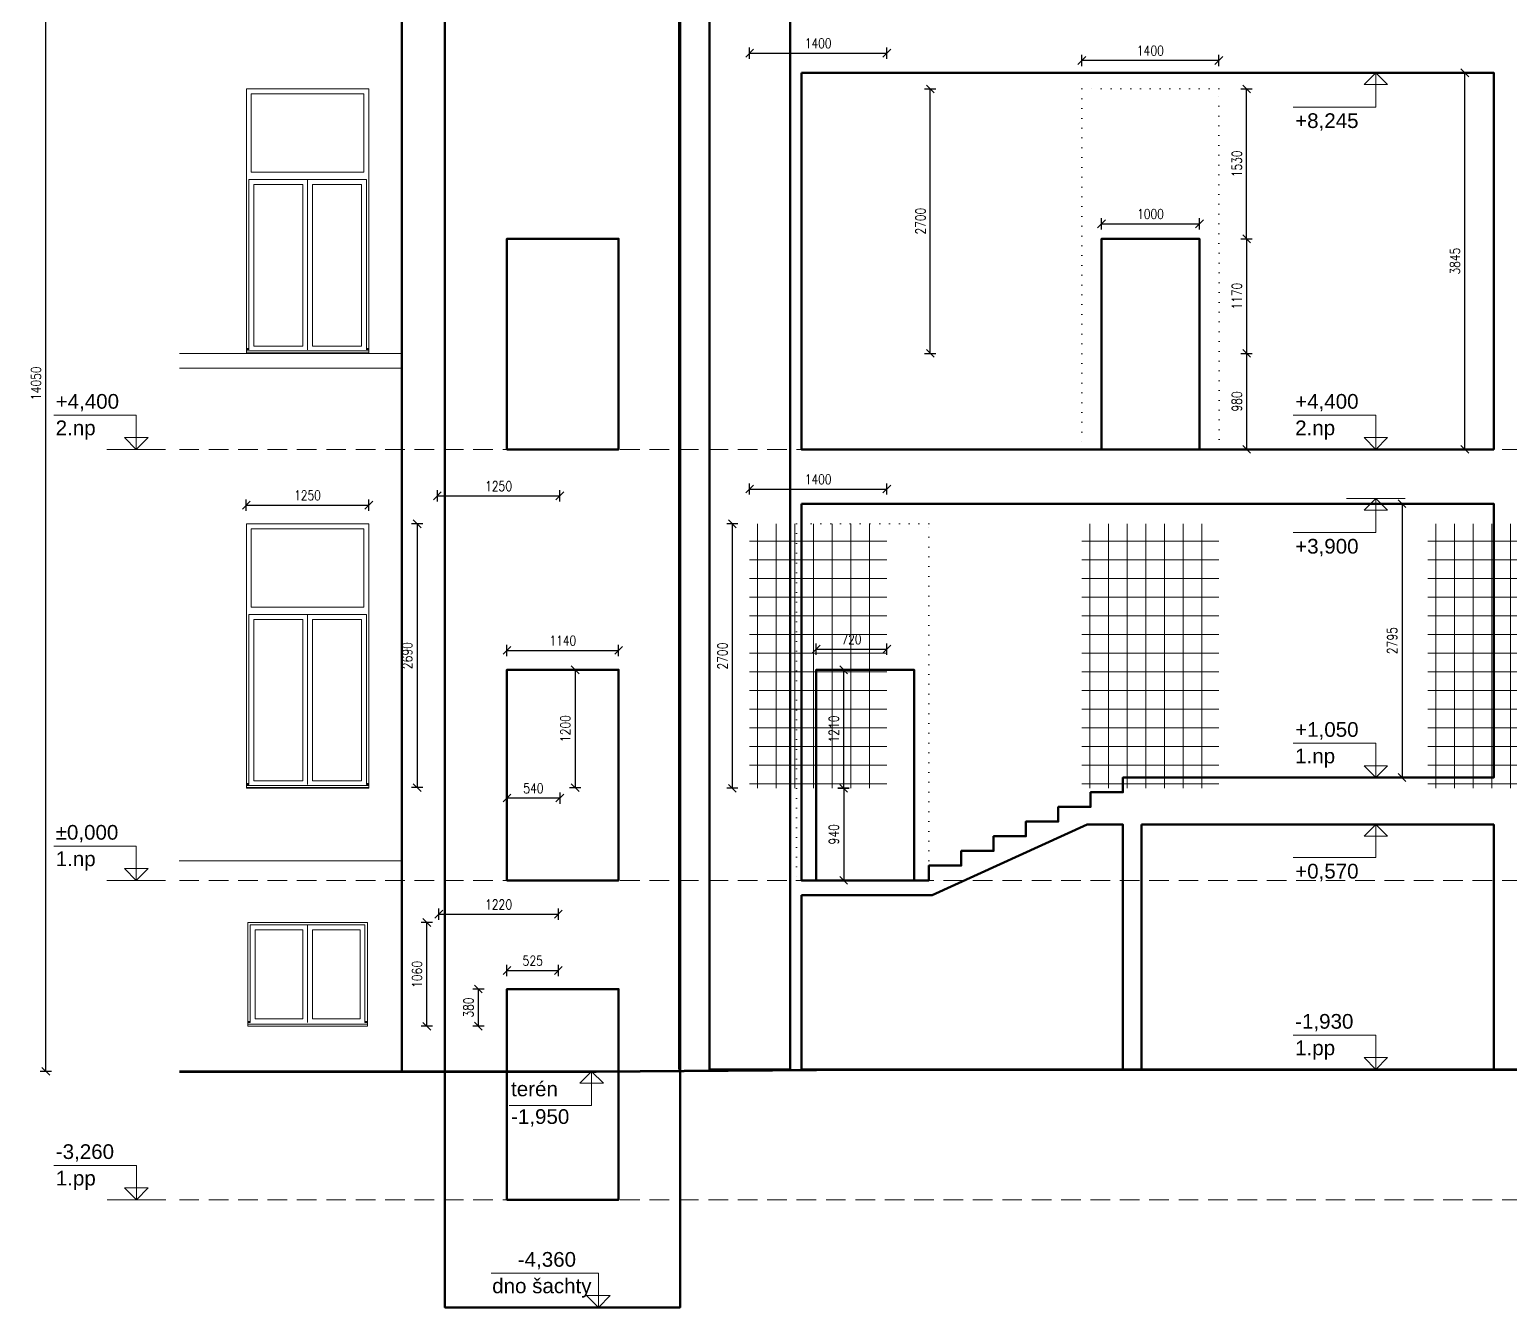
# Model space of a CAD drawing. Header units: millimetres. Extents: x 89194 to 559352, y -753138 to -204019.
# Drawn here: x 530076 to 545180, y -702803 to -689757 of the extents above; entities that cross this region are included whole.
import ezdxf

# ---------------------------------------------------------------- set-up
doc = ezdxf.new("R2010")
doc.units = ezdxf.units.MM
doc.header["$LTSCALE"] = 400
doc.header["$PDMODE"] = 3
doc.linetypes.add('DASHED', pattern=[0.75, 0.5, -0.25])
doc.linetypes.add('DOT', pattern=[0.25, 0, -0.25])
for name, color, linetype, lineweight in [('RG_koty', 7, 'Continuous', 9), ('RG_Koty_vyskove', 7, 'Continuous', 5), ('RG_pohled', 200, 'Continuous', 9), ('RG_tečkovaně', 210, 'DOT', 15), ('RG_velmi tlustá', 5, 'Continuous', 70), ('RG_zdivo nové', 1, 'Continuous', 50), ('RG_čárkovaně', 40, 'DASHED', 9), ('RG_šrafy', 253, 'Continuous', 9)]:
    doc.layers.add(name, color=color, linetype=linetype, lineweight=lineweight)
doc.styles.add('ARIAL', font='Arial.ttf')
doc.styles.add('Koty', font='romans.shx', dxfattribs={"width": 0.8})
doc.dimstyles.new('RG_50_vnitřní', dxfattribs={"dimscale": 50, "dimtxt": 2, "dimasz": 1.6, "dimexe": 1.15, "dimexo": 0, "dimgap": 1, "dimtad": 1, "dimdec": 0, "dimrnd": 5, "dimzin": 0, "dimdsep": 46, "dimtxsty": 'Koty', "dimblk1": 'OBLIQUE', "dimblk2": 'OBLIQUE', "dimsah": 1, "dimcen": 0.09, "dimclrd": 256, "dimclre": 256, "dimclrt": 2, "dimazin": 0, "dimtfac": 1, "dimtdec": 0, "dimtmove": 2, "dimatfit": 3, "dimfxl": 1.15, "dimfxlon": 1, "dimtolj": 1, "dimtzin": 0, "dimarcsym": 0})

# ---------------------------------------------------------------- blocks, each defined once
blk = doc.blocks.new('_Oblique')
at = {"color": 0, "linetype": 'ByBlock', "lineweight": -2}
blk.add_line((-0.5, -0.5), (0.5, 0.5), dxfattribs=at)
blk = doc.blocks.new('*D636')
at = {"layer": 'Defpoints', "color": 0, "transparency": 16777216}
for p in [(534131, -698873), (534253, -698873), (534253, -699933)]:
    blk.add_point(p, dxfattribs=at)
at = {"layer": 'RG_koty', "lineweight": -2, "transparency": 16777216}
for p, q in [((534189, -698873), (534074, -698873)), ((534131, -699933), (534131, -698873)), ((534189, -699933), (534074, -699933))]:
    blk.add_line(p, q, dxfattribs=at)
at = {"layer": 'RG_koty', "lineweight": -2, "transparency": 16777216, "xscale": 80, "yscale": 80, "zscale": 80}
for p, rotation in [((534131, -698873), 90), ((534131, -699933), 270)]:
    blk.add_blockref('_Oblique', p, dxfattribs=dict(at, rotation=rotation))
at = {"layer": 'RG_koty', "color": 2, "transparency": 16777216, "insert": (534031, -699403), "char_height": 100, "attachment_point": 5, "rotation": 90, "style": 'Koty'}
blk.add_mtext('\\A1;1060', dxfattribs=at)
blk = doc.blocks.new('*D637')
at = {"layer": 'Defpoints', "color": 0, "transparency": 16777216}
for p in [(535473, -698789), (534253, -698873), (535473, -698873)]:
    blk.add_point(p, dxfattribs=at)
at = {"layer": 'RG_koty', "lineweight": -2, "transparency": 16777216}
for p, q in [((534253, -698846), (534253, -698731)), ((534253, -698789), (535473, -698789)), ((535473, -698846), (535473, -698731))]:
    blk.add_line(p, q, dxfattribs=at)
at = {"layer": 'RG_koty', "lineweight": -2, "transparency": 16777216, "xscale": 80, "yscale": 80, "zscale": 80, "rotation": 180}
blk.add_blockref('_Oblique', (534253, -698789), dxfattribs=at)
at = {"layer": 'RG_koty', "lineweight": -2, "transparency": 16777216, "xscale": 80, "yscale": 80, "zscale": 80}
blk.add_blockref('_Oblique', (535473, -698789), dxfattribs=at)
at = {"layer": 'RG_koty', "color": 2, "transparency": 16777216, "insert": (534863, -698689), "char_height": 100, "attachment_point": 5, "style": 'Koty'}
blk.add_mtext('\\A1;1220', dxfattribs=at)
blk = doc.blocks.new('*D638')
at = {"layer": 'Defpoints', "color": 0, "transparency": 16777216}
for p in [(535473, -699363), (534948, -699553), (535473, -699553)]:
    blk.add_point(p, dxfattribs=at)
at = {"layer": 'RG_koty', "lineweight": -2, "transparency": 16777216}
for p, q in [((534948, -699421), (534948, -699306)), ((535473, -699421), (535473, -699306)), ((534948, -699363), (535473, -699363))]:
    blk.add_line(p, q, dxfattribs=at)
at = {"layer": 'RG_koty', "lineweight": -2, "transparency": 16777216, "xscale": 80, "yscale": 80, "zscale": 80, "rotation": 180}
blk.add_blockref('_Oblique', (534948, -699363), dxfattribs=at)
at = {"layer": 'RG_koty', "lineweight": -2, "transparency": 16777216, "xscale": 80, "yscale": 80, "zscale": 80}
blk.add_blockref('_Oblique', (535473, -699363), dxfattribs=at)
at = {"layer": 'RG_koty', "color": 2, "transparency": 16777216, "insert": (535211, -699263), "char_height": 100, "attachment_point": 5, "style": 'Koty'}
blk.add_mtext('\\A1;525', dxfattribs=at)
blk = doc.blocks.new('*D639')
at = {"layer": 'Defpoints', "color": 0, "transparency": 16777216}
for p in [(534948, -699553), (534656, -699932), (534948, -699932)]:
    blk.add_point(p, dxfattribs=at)
at = {"layer": 'RG_koty', "lineweight": -2, "transparency": 16777216}
for p, q in [((534714, -699553), (534599, -699553)), ((534656, -699553), (534656, -699932)), ((534714, -699932), (534599, -699932))]:
    blk.add_line(p, q, dxfattribs=at)
at = {"layer": 'RG_koty', "lineweight": -2, "transparency": 16777216, "xscale": 80, "yscale": 80, "zscale": 80}
for p, rotation in [((534656, -699553), 90), ((534656, -699932), 270)]:
    blk.add_blockref('_Oblique', p, dxfattribs=dict(at, rotation=rotation))
at = {"layer": 'RG_koty', "color": 2, "transparency": 16777216, "insert": (534556, -699742), "char_height": 100, "attachment_point": 5, "rotation": 90, "style": 'Koty'}
blk.add_mtext('\\A1;380', dxfattribs=at)
blk = doc.blocks.new('*D640')
at = {"layer": 'Defpoints', "color": 0, "transparency": 16777216}
for p in [(535488, -696293), (535488, -697496), (535645, -697496)]:
    blk.add_point(p, dxfattribs=at)
at = {"layer": 'RG_koty', "lineweight": -2, "transparency": 16777216}
for p, q in [((535588, -696293), (535703, -696293)), ((535645, -696293), (535645, -697496)), ((535588, -697496), (535703, -697496))]:
    blk.add_line(p, q, dxfattribs=at)
at = {"layer": 'RG_koty', "lineweight": -2, "transparency": 16777216, "xscale": 80, "yscale": 80, "zscale": 80}
for p, rotation in [((535645, -696293), 90), ((535645, -697496), 270)]:
    blk.add_blockref('_Oblique', p, dxfattribs=dict(at, rotation=rotation))
at = {"layer": 'RG_koty', "color": 2, "transparency": 16777216, "insert": (535545, -696894), "char_height": 100, "attachment_point": 5, "rotation": 90, "style": 'Koty'}
blk.add_mtext('\\A1;1200', dxfattribs=at)
blk = doc.blocks.new('*D641')
at = {"layer": 'Defpoints', "color": 0, "transparency": 16777216}
for p in [(534948, -697499), (535488, -697499), (534948, -697603)]:
    blk.add_point(p, dxfattribs=at)
at = {"layer": 'RG_koty', "lineweight": -2, "transparency": 16777216}
for p, q in [((534948, -697546), (534948, -697661)), ((535488, -697603), (534948, -697603)), ((535488, -697546), (535488, -697661))]:
    blk.add_line(p, q, dxfattribs=at)
at = {"layer": 'RG_koty', "lineweight": -2, "transparency": 16777216, "xscale": 80, "yscale": 80, "zscale": 80, "rotation": 180}
blk.add_blockref('_Oblique', (534948, -697603), dxfattribs=at)
at = {"layer": 'RG_koty', "lineweight": -2, "transparency": 16777216, "xscale": 80, "yscale": 80, "zscale": 80}
blk.add_blockref('_Oblique', (535488, -697603), dxfattribs=at)
at = {"layer": 'RG_koty', "color": 2, "transparency": 16777216, "insert": (535218, -697503), "char_height": 100, "attachment_point": 5, "style": 'Koty'}
blk.add_mtext('\\A1;540', dxfattribs=at)
blk = doc.blocks.new('*D642')
at = {"layer": 'Defpoints', "color": 0, "transparency": 16777216}
for p in [(535488, -694518), (534238, -694803), (535488, -694803)]:
    blk.add_point(p, dxfattribs=at)
at = {"layer": 'RG_koty', "lineweight": -2, "transparency": 16777216}
for p, q in [((534238, -694575), (534238, -694460)), ((535488, -694575), (535488, -694460)), ((534238, -694518), (535488, -694518))]:
    blk.add_line(p, q, dxfattribs=at)
at = {"layer": 'RG_koty', "lineweight": -2, "transparency": 16777216, "xscale": 80, "yscale": 80, "zscale": 80, "rotation": 180}
blk.add_blockref('_Oblique', (534238, -694518), dxfattribs=at)
at = {"layer": 'RG_koty', "lineweight": -2, "transparency": 16777216, "xscale": 80, "yscale": 80, "zscale": 80}
blk.add_blockref('_Oblique', (535488, -694518), dxfattribs=at)
at = {"layer": 'RG_koty', "color": 2, "transparency": 16777216, "insert": (534863, -694418), "char_height": 100, "attachment_point": 5, "style": 'Koty'}
blk.add_mtext('\\A1;1250', dxfattribs=at)
blk = doc.blocks.new('*D643')
at = {"layer": 'Defpoints', "color": 0, "transparency": 16777216}
for p in [(536088, -696095), (534948, -696293), (536088, -696293)]:
    blk.add_point(p, dxfattribs=at)
at = {"layer": 'RG_koty', "lineweight": -2, "transparency": 16777216}
for p, q in [((534948, -696153), (534948, -696038)), ((534948, -696095), (536088, -696095)), ((536088, -696153), (536088, -696038))]:
    blk.add_line(p, q, dxfattribs=at)
at = {"layer": 'RG_koty', "lineweight": -2, "transparency": 16777216, "xscale": 80, "yscale": 80, "zscale": 80, "rotation": 180}
blk.add_blockref('_Oblique', (534948, -696095), dxfattribs=at)
at = {"layer": 'RG_koty', "lineweight": -2, "transparency": 16777216, "xscale": 80, "yscale": 80, "zscale": 80}
blk.add_blockref('_Oblique', (536088, -696095), dxfattribs=at)
at = {"layer": 'RG_koty', "color": 2, "transparency": 16777216, "insert": (535518, -695995), "char_height": 100, "attachment_point": 5, "style": 'Koty'}
blk.add_mtext('\\A1;1140', dxfattribs=at)
blk = doc.blocks.new('*D644')
at = {"layer": 'Defpoints', "color": 0, "transparency": 16777216}
for p in [(534238, -694803), (534031, -697496), (534238, -697496)]:
    blk.add_point(p, dxfattribs=at)
at = {"layer": 'RG_koty', "lineweight": -2, "transparency": 16777216}
for p, q in [((534088, -694803), (533973, -694803)), ((534031, -694803), (534031, -697496)), ((534088, -697496), (533973, -697496))]:
    blk.add_line(p, q, dxfattribs=at)
at = {"layer": 'RG_koty', "lineweight": -2, "transparency": 16777216, "xscale": 80, "yscale": 80, "zscale": 80}
for p, rotation in [((534031, -694803), 90), ((534031, -697496), 270)]:
    blk.add_blockref('_Oblique', p, dxfattribs=dict(at, rotation=rotation))
at = {"layer": 'RG_koty', "color": 2, "transparency": 16777216, "insert": (533931, -696149), "char_height": 100, "attachment_point": 5, "rotation": 90, "style": 'Koty'}
blk.add_mtext('\\A1;2690', dxfattribs=at)
blk = doc.blocks.new('*D645')
at = {"layer": 'Defpoints', "color": 0, "transparency": 16777216}
for p in [(537425, -694803), (537248, -697503), (537425, -697503)]:
    blk.add_point(p, dxfattribs=at)
at = {"layer": 'RG_koty', "lineweight": -2, "transparency": 16777216}
for p, q in [((537306, -694803), (537191, -694803)), ((537248, -694803), (537248, -697503)), ((537306, -697503), (537191, -697503))]:
    blk.add_line(p, q, dxfattribs=at)
at = {"layer": 'RG_koty', "lineweight": -2, "transparency": 16777216, "xscale": 80, "yscale": 80, "zscale": 80}
for p, rotation in [((537248, -694803), 90), ((537248, -697503), 270)]:
    blk.add_blockref('_Oblique', p, dxfattribs=dict(at, rotation=rotation))
at = {"layer": 'RG_koty', "color": 2, "transparency": 16777216, "insert": (537148, -696153), "char_height": 100, "attachment_point": 5, "rotation": 90, "style": 'Koty'}
blk.add_mtext('\\A1;2700', dxfattribs=at)
blk = doc.blocks.new('*D646')
at = {"layer": 'Defpoints', "color": 0, "transparency": 16777216}
for p in [(538825, -694448), (537425, -694803), (538825, -694803)]:
    blk.add_point(p, dxfattribs=at)
at = {"layer": 'RG_koty', "lineweight": -2, "transparency": 16777216}
for p, q in [((537425, -694505), (537425, -694390)), ((537425, -694448), (538825, -694448)), ((538825, -694505), (538825, -694390))]:
    blk.add_line(p, q, dxfattribs=at)
at = {"layer": 'RG_koty', "lineweight": -2, "transparency": 16777216, "xscale": 80, "yscale": 80, "zscale": 80, "rotation": 180}
blk.add_blockref('_Oblique', (537425, -694448), dxfattribs=at)
at = {"layer": 'RG_koty', "lineweight": -2, "transparency": 16777216, "xscale": 80, "yscale": 80, "zscale": 80}
blk.add_blockref('_Oblique', (538825, -694448), dxfattribs=at)
at = {"layer": 'RG_koty', "color": 2, "transparency": 16777216, "insert": (538125, -694348), "char_height": 100, "attachment_point": 5, "style": 'Koty'}
blk.add_mtext('\\A1;1400', dxfattribs=at)
blk = doc.blocks.new('*D647')
at = {"layer": 'Defpoints', "color": 0, "transparency": 16777216}
for p in [(533538, -694612), (532288, -694803), (533538, -694803)]:
    blk.add_point(p, dxfattribs=at)
at = {"layer": 'RG_koty', "lineweight": -2, "transparency": 16777216}
for p, q in [((532288, -694669), (532288, -694554)), ((532288, -694612), (533538, -694612)), ((533538, -694669), (533538, -694554))]:
    blk.add_line(p, q, dxfattribs=at)
at = {"layer": 'RG_koty', "lineweight": -2, "transparency": 16777216, "xscale": 80, "yscale": 80, "zscale": 80, "rotation": 180}
blk.add_blockref('_Oblique', (532288, -694612), dxfattribs=at)
at = {"layer": 'RG_koty', "lineweight": -2, "transparency": 16777216, "xscale": 80, "yscale": 80, "zscale": 80}
blk.add_blockref('_Oblique', (533538, -694612), dxfattribs=at)
at = {"layer": 'RG_koty', "color": 2, "transparency": 16777216, "insert": (532913, -694512), "char_height": 100, "attachment_point": 5, "style": 'Koty'}
blk.add_mtext('\\A1;1250', dxfattribs=at)
blk = doc.blocks.new('*D648')
at = {"layer": 'Defpoints', "color": 0, "transparency": 16777216}
for p in [(538825, -689997), (537425, -690363), (538825, -690363)]:
    blk.add_point(p, dxfattribs=at)
at = {"layer": 'RG_koty', "lineweight": -2, "transparency": 16777216}
for p, q in [((537425, -690054), (537425, -689939)), ((538825, -690054), (538825, -689939)), ((537425, -689997), (538825, -689997))]:
    blk.add_line(p, q, dxfattribs=at)
at = {"layer": 'RG_koty', "lineweight": -2, "transparency": 16777216, "xscale": 80, "yscale": 80, "zscale": 80, "rotation": 180}
blk.add_blockref('_Oblique', (537425, -689997), dxfattribs=at)
at = {"layer": 'RG_koty', "lineweight": -2, "transparency": 16777216, "xscale": 80, "yscale": 80, "zscale": 80}
blk.add_blockref('_Oblique', (538825, -689997), dxfattribs=at)
at = {"layer": 'RG_koty', "color": 2, "transparency": 16777216, "insert": (538125, -689897), "char_height": 100, "attachment_point": 5, "style": 'Koty'}
blk.add_mtext('\\A1;1400', dxfattribs=at)
blk = doc.blocks.new('*D649')
at = {"layer": 'Defpoints', "color": 0, "transparency": 16777216}
for p in [(538825, -690363), (539269, -690363), (538825, -693063)]:
    blk.add_point(p, dxfattribs=at)
at = {"layer": 'RG_koty', "lineweight": -2, "transparency": 16777216}
for p, q in [((539211, -690363), (539326, -690363)), ((539269, -693063), (539269, -690363)), ((539211, -693063), (539326, -693063))]:
    blk.add_line(p, q, dxfattribs=at)
at = {"layer": 'RG_koty', "lineweight": -2, "transparency": 16777216, "xscale": 80, "yscale": 80, "zscale": 80}
for p, rotation in [((539269, -690363), 90), ((539269, -693063), 270)]:
    blk.add_blockref('_Oblique', p, dxfattribs=dict(at, rotation=rotation))
at = {"layer": 'RG_koty', "color": 2, "transparency": 16777216, "insert": (539169, -691713), "char_height": 100, "attachment_point": 5, "rotation": 90, "style": 'Koty'}
blk.add_mtext('\\A1;2700', dxfattribs=at)
blk = doc.blocks.new('*D651')
at = {"layer": 'Defpoints', "color": 0, "transparency": 16777216}
for p in [(538825, -696082), (538104, -696293), (538825, -696293)]:
    blk.add_point(p, dxfattribs=at)
at = {"layer": 'RG_koty', "lineweight": -2, "transparency": 16777216}
for p, q in [((538104, -696139), (538104, -696024)), ((538104, -696082), (538825, -696082)), ((538825, -696139), (538825, -696024))]:
    blk.add_line(p, q, dxfattribs=at)
at = {"layer": 'RG_koty', "lineweight": -2, "transparency": 16777216, "xscale": 80, "yscale": 80, "zscale": 80, "rotation": 180}
blk.add_blockref('_Oblique', (538104, -696082), dxfattribs=at)
at = {"layer": 'RG_koty', "lineweight": -2, "transparency": 16777216, "xscale": 80, "yscale": 80, "zscale": 80}
blk.add_blockref('_Oblique', (538825, -696082), dxfattribs=at)
at = {"layer": 'RG_koty', "color": 2, "transparency": 16777216, "insert": (538465, -695982), "char_height": 100, "attachment_point": 5, "style": 'Koty'}
blk.add_mtext('\\A1;720', dxfattribs=at)
blk = doc.blocks.new('*D652')
at = {"layer": 'Defpoints', "color": 0, "transparency": 16777216}
for p in [(538104, -696293), (538385, -696293), (538104, -697503)]:
    blk.add_point(p, dxfattribs=at)
at = {"layer": 'RG_koty', "lineweight": -2, "transparency": 16777216}
for p, q in [((538327, -696293), (538442, -696293)), ((538385, -697503), (538385, -696293)), ((538327, -697503), (538442, -697503))]:
    blk.add_line(p, q, dxfattribs=at)
at = {"layer": 'RG_koty', "lineweight": -2, "transparency": 16777216, "xscale": 80, "yscale": 80, "zscale": 80}
for p, rotation in [((538385, -696293), 90), ((538385, -697503), 270)]:
    blk.add_blockref('_Oblique', p, dxfattribs=dict(at, rotation=rotation))
at = {"layer": 'RG_koty', "color": 2, "transparency": 16777216, "insert": (538285, -696898), "char_height": 100, "attachment_point": 5, "rotation": 90, "style": 'Koty'}
blk.add_mtext('\\A1;1210', dxfattribs=at)
blk = doc.blocks.new('*D655')
at = {"layer": 'Defpoints', "color": 0, "transparency": 16777216}
for p in [(542017, -691893), (542017, -693063), (542498, -693063)]:
    blk.add_point(p, dxfattribs=at)
at = {"layer": 'RG_koty', "lineweight": -2, "transparency": 16777216}
for p, q in [((542440, -691893), (542555, -691893)), ((542498, -691893), (542498, -693063)), ((542440, -693063), (542555, -693063))]:
    blk.add_line(p, q, dxfattribs=at)
at = {"layer": 'RG_koty', "lineweight": -2, "transparency": 16777216, "xscale": 80, "yscale": 80, "zscale": 80}
for p, rotation in [((542498, -691893), 90), ((542498, -693063), 270)]:
    blk.add_blockref('_Oblique', p, dxfattribs=dict(at, rotation=rotation))
at = {"layer": 'RG_koty', "color": 2, "transparency": 16777216, "insert": (542398, -692478), "char_height": 100, "attachment_point": 5, "rotation": 90, "style": 'Koty'}
blk.add_mtext('\\A1;1170', dxfattribs=at)
blk = doc.blocks.new('*D656')
at = {"layer": 'Defpoints', "color": 0, "transparency": 16777216}
for p in [(542017, -691740), (541017, -691893), (542017, -691893)]:
    blk.add_point(p, dxfattribs=at)
at = {"layer": 'RG_koty', "lineweight": -2, "transparency": 16777216}
for p, q in [((541017, -691798), (541017, -691683)), ((541017, -691740), (542017, -691740)), ((542017, -691798), (542017, -691683))]:
    blk.add_line(p, q, dxfattribs=at)
at = {"layer": 'RG_koty', "lineweight": -2, "transparency": 16777216, "xscale": 80, "yscale": 80, "zscale": 80, "rotation": 180}
blk.add_blockref('_Oblique', (541017, -691740), dxfattribs=at)
at = {"layer": 'RG_koty', "lineweight": -2, "transparency": 16777216, "xscale": 80, "yscale": 80, "zscale": 80}
blk.add_blockref('_Oblique', (542017, -691740), dxfattribs=at)
at = {"layer": 'RG_koty', "color": 2, "transparency": 16777216, "insert": (541517, -691640), "char_height": 100, "attachment_point": 5, "style": 'Koty'}
blk.add_mtext('\\A1;1000', dxfattribs=at)
blk = doc.blocks.new('*D657')
at = {"layer": 'Defpoints', "color": 0, "transparency": 16777216}
for p in [(542017, -690363), (542498, -690363), (542017, -691893)]:
    blk.add_point(p, dxfattribs=at)
at = {"layer": 'RG_koty', "lineweight": -2, "transparency": 16777216}
for p, q in [((542440, -690363), (542555, -690363)), ((542498, -691893), (542498, -690363)), ((542440, -691893), (542555, -691893))]:
    blk.add_line(p, q, dxfattribs=at)
at = {"layer": 'RG_koty', "lineweight": -2, "transparency": 16777216, "xscale": 80, "yscale": 80, "zscale": 80}
for p, rotation in [((542498, -690363), 90), ((542498, -691893), 270)]:
    blk.add_blockref('_Oblique', p, dxfattribs=dict(at, rotation=rotation))
at = {"layer": 'RG_koty', "color": 2, "transparency": 16777216, "insert": (542398, -691128), "char_height": 100, "attachment_point": 5, "rotation": 90, "style": 'Koty'}
blk.add_mtext('\\A1;1530', dxfattribs=at)
blk = doc.blocks.new('*D659')
at = {"layer": 'Defpoints', "color": 0, "transparency": 16777216}
for p in [(542017, -693063), (542017, -694043), (542498, -694043)]:
    blk.add_point(p, dxfattribs=at)
at = {"layer": 'RG_koty', "lineweight": -2, "transparency": 16777216}
for p, q in [((542440, -693063), (542555, -693063)), ((542498, -693063), (542498, -694043)), ((542440, -694043), (542555, -694043))]:
    blk.add_line(p, q, dxfattribs=at)
at = {"layer": 'RG_koty', "lineweight": -2, "transparency": 16777216, "xscale": 80, "yscale": 80, "zscale": 80}
for p, rotation in [((542498, -693063), 90), ((542498, -694043), 270)]:
    blk.add_blockref('_Oblique', p, dxfattribs=dict(at, rotation=rotation))
at = {"layer": 'RG_koty', "color": 2, "transparency": 16777216, "insert": (542398, -693553), "char_height": 100, "attachment_point": 5, "rotation": 90, "style": 'Koty'}
blk.add_mtext('\\A1;980', dxfattribs=at)
blk = doc.blocks.new('*D660')
at = {"layer": 'Defpoints', "color": 0, "transparency": 16777216}
for p in [(540815, -690072), (540815, -690363), (542215, -690363)]:
    blk.add_point(p, dxfattribs=at)
at = {"layer": 'RG_koty', "lineweight": -2, "transparency": 16777216}
for p, q in [((540815, -690130), (540815, -690015)), ((542215, -690072), (540815, -690072)), ((542215, -690130), (542215, -690015))]:
    blk.add_line(p, q, dxfattribs=at)
at = {"layer": 'RG_koty', "lineweight": -2, "transparency": 16777216, "xscale": 80, "yscale": 80, "zscale": 80, "rotation": 180}
blk.add_blockref('_Oblique', (540815, -690072), dxfattribs=at)
at = {"layer": 'RG_koty', "lineweight": -2, "transparency": 16777216, "xscale": 80, "yscale": 80, "zscale": 80}
blk.add_blockref('_Oblique', (542215, -690072), dxfattribs=at)
at = {"layer": 'RG_koty', "color": 2, "transparency": 16777216, "insert": (541515, -689972), "char_height": 100, "attachment_point": 5, "style": 'Koty'}
blk.add_mtext('\\A1;1400', dxfattribs=at)
blk = doc.blocks.new('*D662')
at = {"layer": 'Defpoints', "color": 0, "transparency": 16777216}
for p in [(538825, -697503), (538385, -698443), (539104, -698443)]:
    blk.add_point(p, dxfattribs=at)
at = {"layer": 'RG_koty', "lineweight": -2, "transparency": 16777216}
for p, q in [((538442, -697503), (538327, -697503)), ((538385, -697503), (538385, -698443)), ((538442, -698443), (538327, -698443))]:
    blk.add_line(p, q, dxfattribs=at)
at = {"layer": 'RG_koty', "lineweight": -2, "transparency": 16777216, "xscale": 80, "yscale": 80, "zscale": 80}
for p, rotation in [((538385, -697503), 90), ((538385, -698443), 270)]:
    blk.add_blockref('_Oblique', p, dxfattribs=dict(at, rotation=rotation))
at = {"layer": 'RG_koty', "color": 2, "transparency": 16777216, "insert": (538285, -697973), "char_height": 100, "attachment_point": 5, "rotation": 90, "style": 'Koty'}
blk.add_mtext('\\A1;940', dxfattribs=at)
blk = doc.blocks.new('*D664')
at = {"layer": 'Defpoints', "color": 0, "transparency": 16777216}
for p in [(530242, -686343), (534316, -686343), (533876, -700393)]:
    blk.add_point(p, dxfattribs=at)
at = {"layer": 'RG_koty', "lineweight": -2, "transparency": 16777216}
for p, q in [((530299, -686343), (530184, -686343)), ((530242, -700393), (530242, -686343)), ((530299, -700393), (530184, -700393))]:
    blk.add_line(p, q, dxfattribs=at)
at = {"layer": 'RG_koty', "lineweight": -2, "transparency": 16777216, "xscale": 80, "yscale": 80, "zscale": 80}
for p, rotation in [((530242, -686343), 90), ((530242, -700393), 270)]:
    blk.add_blockref('_Oblique', p, dxfattribs=dict(at, rotation=rotation))
at = {"layer": 'RG_koty', "color": 2, "transparency": 16777216, "insert": (530142, -693368), "char_height": 100, "attachment_point": 5, "rotation": 90, "style": 'Koty'}
blk.add_mtext('\\A1;14050', dxfattribs=at)
blk = doc.blocks.new('*D668')
at = {"layer": 'Defpoints', "color": 0, "transparency": 16777216}
for p in [(544725, -690198), (545021, -690198), (545021, -694043)]:
    blk.add_point(p, dxfattribs=at)
at = {"layer": 'RG_koty', "lineweight": -2, "transparency": 16777216}
for p, q in [((544783, -690198), (544668, -690198)), ((544725, -694043), (544725, -690198)), ((544783, -694043), (544668, -694043))]:
    blk.add_line(p, q, dxfattribs=at)
at = {"layer": 'RG_koty', "lineweight": -2, "transparency": 16777216, "xscale": 80, "yscale": 80, "zscale": 80}
for p, rotation in [((544725, -690198), 90), ((544725, -694043), 270)]:
    blk.add_blockref('_Oblique', p, dxfattribs=dict(at, rotation=rotation))
at = {"layer": 'RG_koty', "color": 2, "transparency": 16777216, "insert": (544625, -692121), "char_height": 100, "attachment_point": 5, "rotation": 90, "style": 'Koty'}
blk.add_mtext('\\A1;3845', dxfattribs=at)
blk = doc.blocks.new('*D669')
at = {"layer": 'Defpoints', "color": 0, "transparency": 16777216}
for p in [(545021, -694598), (544084, -697393), (545021, -697393)]:
    blk.add_point(p, dxfattribs=at)
at = {"layer": 'RG_koty', "lineweight": -2, "transparency": 16777216}
for p, q in [((544142, -694598), (544027, -694598)), ((544084, -694598), (544084, -697393)), ((544142, -697393), (544027, -697393))]:
    blk.add_line(p, q, dxfattribs=at)
at = {"layer": 'RG_koty', "lineweight": -2, "transparency": 16777216, "xscale": 80, "yscale": 80, "zscale": 80}
for p, rotation in [((544084, -694598), 90), ((544084, -697393), 270)]:
    blk.add_blockref('_Oblique', p, dxfattribs=dict(at, rotation=rotation))
at = {"layer": 'RG_koty', "color": 2, "transparency": 16777216, "insert": (543984, -695996), "char_height": 100, "attachment_point": 5, "rotation": 90, "style": 'Koty'}
blk.add_mtext('\\A1;2795', dxfattribs=at)

msp = doc.modelspace()

# ---------------------------------------------------------------- hatches: boundary and pattern name
at = {"layer": 'RG_šrafy'}
h = msp.add_hatch(dxfattribs=at)
h.set_pattern_fill('ANSI37', color=256, scale=60, angle=45)
h.set_pattern_definition([(90, (-38756.65, -58521.15), (-190.5, 0), []), (180, (-38756.65, -58521.15), (-3e-14, -190.5), [])])
h.paths.add_polyline_path([(538825, -694803.2), (537425, -694803.2), (537425, -697503.2), (538825, -697503.2)])
h = msp.add_hatch(dxfattribs=at)
h.set_pattern_fill('ANSI37', color=256, scale=60, angle=45)
h.set_pattern_definition([(90, (-35366.3, -58521.15), (-190.5, 0), []), (180, (-35366.3, -58521.15), (-3e-14, -190.5), [])])
h.paths.add_polyline_path([(542215.4, -694803.2), (540815.4, -694803.2), (540815.4, -697503.2), (542215.4, -697503.2)])
h = msp.add_hatch(dxfattribs=at)
h.set_pattern_fill('ANSI37', color=256, scale=60, angle=45)
h.set_pattern_definition([(90, (-31834.88, -58521.15), (-190.5, 0), []), (180, (-31834.88, -58521.15), (-3e-14, -190.5), [])])
h.paths.add_polyline_path([(545746.8, -694803.2), (544346.8, -694803.2), (544346.8, -697503.2), (545746.8, -697503.2)])

# ---------------------------------------------------------------- linework, layer by layer
at = {"layer": 'RG_Koty_vyskove', "transparency": 33554687}
for p, q in [((543815.8, -690198.2), (543696, -690318.3, 0)), ((543815.8, -690548.2), (543815.8, -690198.2)), ((543936, -690318.3, 0), (543815.8, -690198.2)), ((543696, -690318.3, 0), (543816, -690318.3, 0)), ((543816, -690318.3, 0), (543936, -690318.3, 0)), ((531164.4, -693693.2), (531164.4, -694043.2)), ((543815.8, -693693.2), (543815.8, -694043.2)), ((531164.4, -694043.2), (531044.6, -693923.1, 0)), ((531044.6, -693923.1, 0), (531164.6, -693923.1, 0)), ((531284.6, -693923.1, 0), (531164.4, -694043.2)), ((531164.6, -693923.1, 0), (531284.6, -693923.1, 0)), ((543815.8, -694043.2), (543696, -693923.1, 0)), ((543696, -693923.1, 0), (543816, -693923.1, 0)), ((543936, -693923.1, 0), (543815.8, -694043.2)), ((543816, -693923.1, 0), (543936, -693923.1, 0)), ((543815.8, -694543.2), (543696, -694663.3, 0)), ((543815.8, -694893.2), (543815.8, -694543.2)), ((543936, -694663.3, 0), (543815.8, -694543.2)), ((543696, -694663.3, 0), (543816, -694663.3, 0)), ((543816, -694663.3, 0), (543936, -694663.3, 0)), ((543815.8, -697043.2), (543815.8, -697393.2)), ((543815.8, -697393.2), (543696, -697273.1, 0)), ((543696, -697273.1, 0), (543816, -697273.1, 0)), ((543936, -697273.1, 0), (543815.8, -697393.2)), ((543816, -697273.1, 0), (543936, -697273.1, 0)), ((543815.8, -697873.2), (543696, -697993.3, 0)), ((543815.8, -698210.7), (543815.8, -697873.2)), ((543936, -697993.3, 0), (543815.8, -697873.2)), ((531164.4, -698093.2), (531164.4, -698443.2)), ((543696, -697993.3, 0), (543816, -697993.3, 0)), ((543816, -697993.3, 0), (543936, -697993.3, 0)), ((531164.4, -698443.2), (531044.6, -698323.1, 0)), ((531044.6, -698323.1, 0), (531164.6, -698323.1, 0)), ((531284.6, -698323.1, 0), (531164.4, -698443.2)), ((531164.6, -698323.1, 0), (531284.6, -698323.1, 0)), ((543815.8, -700023.2), (543815.8, -700373.2)), ((543815.8, -700373.2), (543696, -700253.1, 0)), ((543696, -700253.1, 0), (543816, -700253.1, 0)), ((543936, -700253.1, 0), (543815.8, -700373.2)), ((543816, -700253.1, 0), (543936, -700253.1, 0)), ((535812.7, -700393.2), (535692.9, -700513.3, 0)), ((535692.9, -700513.3, 0), (535812.9, -700513.3, 0)), ((535812.7, -700743.2), (535812.7, -700393.2)), ((535932.9, -700513.3, 0), (535812.7, -700393.2)), ((535812.9, -700513.3, 0), (535932.9, -700513.3, 0)), ((531166, -701353.2), (531166, -701703.2)), ((531166, -701703.2), (531046.2, -701583.1, 0)), ((531046.2, -701583.1, 0), (531166.2, -701583.1, 0)), ((531286.2, -701583.1, 0), (531166, -701703.2)), ((531166.2, -701583.1, 0), (531286.2, -701583.1, 0)), ((535881.3, -702453.2), (535881.3, -702803.2)), ((535881.3, -702803.2), (535761.4, -702683.1, 0)), ((535761.4, -702683.1, 0), (535881.4, -702683.1, 0)), ((536001.4, -702683.1, 0), (535881.3, -702803.2)), ((535881.4, -702683.1, 0), (536001.4, -702683.1, 0))]:
    msp.add_line(p, q, dxfattribs=at)
at = {"layer": 'RG_Koty_vyskove', "transparency": 33554687, "extrusion": (0, 0, -1)}
for p, q in [((542973.7, -690548.2), (543815.8, -690548.2)), ((530322.3, -693693.2), (531164.4, -693693.2)), ((542973.7, -693693.2), (543815.8, -693693.2)), ((542973.7, -694893.2), (543815.8, -694893.2)), ((542973.7, -697043.2), (543815.8, -697043.2)), ((530322.3, -698093.2), (531164.4, -698093.2)), ((542973.7, -698210.7), (543815.8, -698210.7)), ((542973.7, -700023.2), (543815.8, -700023.2)), ((534970.6, -700743.2), (535812.7, -700743.2)), ((530323.9, -701353.2), (531166, -701353.2)), ((534787.5, -702453.2), (535881.3, -702453.2))]:
    msp.add_line(p, q, dxfattribs=at)
at = {"layer": 'RG_Koty_vyskove', "transparency": 33554687}
for points in [[(544115.8, -690198.2), (543515.8, -690198.2)], [(531464.4, -694043.2), (530864.4, -694043.2)], [(544115.8, -694043.2), (543515.8, -694043.2)], [(544115.8, -694543.2), (543515.8, -694543.2)], [(544115.8, -697393.2), (543515.8, -697393.2)], [(544115.8, -697873.2), (543515.8, -697873.2)], [(531464.4, -698443.2), (530864.4, -698443.2)], [(544115.8, -700373.2), (543515.8, -700373.2)], [(536112.7, -700393.2), (535512.7, -700393.2)], [(531466, -701703.2), (530866, -701703.2)], [(536181.3, -702803.2), (535581.3, -702803.2)]]:
    msp.add_lwpolyline(points, dxfattribs=at)
at = {"layer": 'RG_pohled', "linetype": 'Continuous', "lineweight": 20}
for p, q in [((536698.3, -684653.2), (536698.3, -700373.2)), ((532288.3, -693033.2), (532288.3, -690363.2)), ((532288.3, -690363.2), (533538.3, -690363.2)), ((533538.3, -690363.2), (533538.3, -693033.2)), ((532338.3, -690413.2), (532338.3, -691213.2)), ((533488.3, -690413.2), (532338.3, -690413.2)), ((533488.3, -691213.2), (533488.3, -690413.2)), ((532313.3, -691338.2), (532313.3, -691288.2)), ((532313.3, -691288.2), (532913.3, -691288.2)), ((532338.3, -691213.2), (533488.3, -691213.2)), ((532913.3, -691288.2), (532913.3, -691338.2)), ((532913.3, -691288.2), (533513.3, -691288.2)), ((533513.3, -691288.2), (533513.3, -691338.2)), ((532313.3, -692988.2), (532313.3, -691338.2)), ((532363.3, -691338.2), (532363.3, -692988.2)), ((532863.3, -691338.2), (532363.3, -691338.2)), ((532863.3, -692988.2), (532863.3, -691338.2)), ((532913.3, -691338.2), (532913.3, -692988.2)), ((532963.3, -691338.2), (532963.3, -692988.2)), ((533463.3, -691338.2), (532963.3, -691338.2)), ((533463.3, -692988.2), (533463.3, -691338.2)), ((533513.3, -691338.2), (533513.3, -692988.2)), ((532313.3, -693013.2), (532288.3, -693013.2)), ((532313.3, -693023.2), (532288.3, -693023.2)), ((532288.3, -693033.2), (532288.3, -693035.7)), ((532288.3, -693035.7), (532288.3, -693055.7)), ((533538.3, -693035.7), (532288.3, -693035.7)), ((533538.3, -693055.7), (532288.3, -693055.7)), ((532288.3, -693063.2), (532288.3, -693055.7)), ((533538.3, -693063.2), (532288.3, -693063.2)), ((532313.3, -693025.2), (532313.3, -692988.2)), ((532363.3, -692988.2), (532863.3, -692988.2)), ((532913.3, -692988.2), (532913.3, -693025.2)), ((532963.3, -692988.2), (533463.3, -692988.2)), ((533513.3, -692988.2), (533513.3, -693025.2)), ((533538.3, -693013.2), (533513.3, -693013.2)), ((533538.3, -693023.2), (533513.3, -693023.2)), ((533538.3, -693033.2), (533538.3, -693035.7)), ((533538.3, -693035.7), (533538.3, -693055.7)), ((533538.3, -693055.7), (533538.3, -693063.2)), ((532288.3, -697473.2), (532288.3, -694803.2)), ((532288.3, -694803.2), (533538.3, -694803.2)), ((532338.3, -695653.2), (532338.3, -694853.2)), ((532338.3, -694853.2), (533488.3, -694853.2)), ((533488.3, -694853.2), (533488.3, -695653.2)), ((533538.3, -694803.2), (533538.3, -697473.2)), ((533488.3, -695653.2), (532338.3, -695653.2)), ((532313.3, -695728.2), (532313.3, -695778.2)), ((532913.3, -695728.2), (532313.3, -695728.2)), ((532313.3, -695778.2), (532313.3, -697428.2)), ((532363.3, -697428.2), (532363.3, -695778.2)), ((532363.3, -695778.2), (532863.3, -695778.2)), ((532863.3, -695778.2), (532863.3, -697428.2)), ((532913.3, -695728.2), (532913.3, -695778.2)), ((533513.3, -695728.2), (532913.3, -695728.2)), ((532913.3, -695778.2), (532913.3, -697428.2)), ((532963.3, -697428.2), (532963.3, -695778.2)), ((532963.3, -695778.2), (533463.3, -695778.2)), ((533463.3, -695778.2), (533463.3, -697428.2)), ((533513.3, -695778.2), (533513.3, -695728.2)), ((533513.3, -697428.2), (533513.3, -695778.2)), ((532288.3, -697453.2), (532313.3, -697453.2)), ((532288.3, -697463.2), (532313.3, -697463.2)), ((532288.3, -697473.2), (532288.3, -697475.7)), ((532288.3, -697475.7), (532288.3, -697495.7)), ((532288.3, -697475.7), (533538.3, -697475.7)), ((532288.3, -697495.7), (533538.3, -697495.7)), ((532288.3, -697503.2), (532288.3, -697495.7)), ((533538.3, -697503.2), (532288.3, -697503.2)), ((532313.3, -697428.2), (532313.3, -697465.2)), ((532863.3, -697428.2), (532363.3, -697428.2)), ((532913.3, -697428.2), (532913.3, -697465.2)), ((533463.3, -697428.2), (532963.3, -697428.2)), ((533513.3, -697465.2), (533513.3, -697428.2)), ((533513.3, -697453.2), (533538.3, -697453.2)), ((533513.3, -697463.2), (533538.3, -697463.2)), ((533538.3, -697473.2), (533538.3, -697475.7)), ((533538.3, -697475.7), (533538.3, -697495.7)), ((533538.3, -697495.7), (533538.3, -697503.2)), ((532303.3, -698873.2), (533523.3, -698873.2)), ((532303.3, -699909), (532303.3, -698873.2)), ((532328.3, -698898.2), (532328.3, -698948.2)), ((532913.3, -698898.2), (532328.3, -698898.2)), ((532328.3, -698948.2), (532328.3, -699858.2)), ((532378.3, -699858.2), (532378.3, -698948.2)), ((532378.3, -698948.2), (532863.3, -698948.2)), ((532863.3, -698948.2), (532863.3, -699858.2)), ((532913.3, -698898.2), (532913.3, -698948.2)), ((533498.3, -698898.2), (532913.3, -698898.2)), ((532913.3, -698948.2), (532913.3, -699858.2)), ((532963.3, -699858.2), (532963.3, -698948.2)), ((532963.3, -698948.2), (533448.3, -698948.2)), ((533448.3, -698948.2), (533448.3, -699858.2)), ((533498.3, -698948.2), (533498.3, -698898.2)), ((533498.3, -699858.2), (533498.3, -698948.2)), ((533523.3, -698873.2), (533523.3, -699909)), ((532303.3, -699883.2), (532328.3, -699883.2)), ((532303.3, -699893.2), (532328.3, -699893.2)), ((532303.3, -699909), (532303.3, -699911.5)), ((532303.3, -699911.5), (532303.3, -699931.5)), ((532303.3, -699911.5), (533523.3, -699911.5)), ((532328.3, -699858.2), (532328.3, -699895.2)), ((532863.3, -699858.2), (532378.3, -699858.2)), ((532913.3, -699858.2), (532913.3, -699895.2)), ((533448.3, -699858.2), (532963.3, -699858.2)), ((533498.3, -699895.2), (533498.3, -699858.2)), ((533498.3, -699883.2), (533523.3, -699883.2)), ((533498.3, -699893.2), (533523.3, -699893.2)), ((533523.3, -699909), (533523.3, -699911.5)), ((533523.3, -699911.5), (533523.3, -699931.5)), ((532303.3, -699931.5), (533523.3, -699931.5)), ((532303.3, -699933.2), (532303.3, -699931.5)), ((533523.3, -699933.2), (532303.3, -699933.2)), ((533523.3, -699931.5), (533523.3, -699933.2))]:
    msp.add_line(p, q, dxfattribs=at)
for points in [[(531604.8, -693063.2), (533875.7, -693063.2)], [(531604.8, -693213.2), (533875.7, -693213.2)], [(531602.9, -698243.2), (533875.7, -698243.2)]]:
    msp.add_lwpolyline(points, dxfattribs=at)
at = {"layer": 'RG_tečkovaně'}
for points in [[(540816.7, -694043.2), (541016.7, -694043.2), (541016.7, -691893.2), (542016.7, -691893.2), (542016.7, -694043.2), (542216.7, -694043.2), (542215.2, -690363.2), (540815.2, -690363.2), (540816.7, -694043.2)], [(537904.5, -698443.2), (538104.5, -698443.2), (538104.5, -696293.2), (539104.5, -696293.2), (539104.5, -698443.2), (539255.2, -698443.2), (539253.7, -694803.2), (537903, -694803.2), (537904.5, -698443.2)]]:
    msp.add_lwpolyline(points, dxfattribs=at)
at = {"layer": 'RG_velmi tlustá'}
msp.add_lwpolyline([(531604.8, -700393.2), (535859, -700393.2), (538558.2, -700373.2), (558425.4, -700373.2)], dxfattribs=at)
at = {"layer": 'RG_zdivo nové'}
msp.add_lwpolyline([(533875.7, -700393.2), (533875.7, -685443.2), (553674.5, -685443.2), (553674.5, -700373.2)], dxfattribs=at)
for points in [[(534315.7, -686343.2), (536715.7, -686343.2), (536715.7, -702803.2), (534315.7, -702803.2)], [(537015.7, -686343.2), (537839.4, -686343.2), (537839.4, -700373.2), (537015.7, -700373.2)], [(537954.4, -690198.2), (545020.9, -690198.2), (545020.9, -694043.2), (537954.4, -694043.2)], [(534948.3, -694043.2), (536088.3, -694043.2), (536088.3, -691893.2), (534948.3, -691893.2)], [(541016.7, -694043.2), (542016.7, -694043.2), (542016.7, -691893.2), (541016.7, -691893.2)], [(537954.4, -694598.2), (545020.9, -694598.2), (545020.9, -697393.2), (541234.4, -697393.2), (541234.4, -697543.2), (540904.4, -697543.2), (540904.4, -697693.2), (540574.4, -697693.2), (540574.4, -697843.2), (540244.4, -697843.2), (540244.4, -697993.2), (539914.4, -697993.1), (539914.4, -698143.1), (539584.4, -698143.1), (539584.4, -698293.1), (539254.4, -698293.1), (539254.4, -698443.1), (537954.4, -698443.1)], [(534948.3, -698443.2), (536088.3, -698443.2), (536088.3, -696293.2), (534948.3, -696293.2)], [(538104.5, -698443.2), (539104.5, -698443.2), (539104.5, -696293.2), (538104.5, -696293.2)], [(537954.4, -698593.1), (539286.9, -698593.1), (540870.9, -697873.2), (541234.4, -697873.2), (541234.7, -700373.2), (537954.4, -700373.2)], [(541424.7, -697873.2), (545020.9, -697873.2), (545020.9, -700373.2), (541424.7, -700373.2)], [(534948.3, -701703.2), (536088.3, -701703.2), (536088.3, -699553.2), (534948.3, -699553.2)]]:
    msp.add_lwpolyline(points, close=True, dxfattribs=at)
at = {"layer": 'RG_čárkovaně'}
for points in [[(531604.8, -694043.2), (547229.3, -694043.2)], [(531604.8, -698443.2), (549835.9, -698443.2)], [(531604.8, -701703.2), (558425.4, -701703.2)]]:
    msp.add_lwpolyline(points, dxfattribs=at)

# ---------------------------------------------------------------- texts
at = {"layer": 'RG_Koty_vyskove', "transparency": 33554687, "style": 'ARIAL'}
for s, p in [('+8,245', (542993.5, -690761.8)), ('+4,400', (530342.1, -693627.7)), ('+4,400', (542993.5, -693627.7)), ('2.np', (530342.1, -693898.1)), ('2.np', (542993.5, -693898.1)), ('+3,900', (542993.5, -695106.8)), ('+1,050', (542993.5, -696977.7)), ('1.np', (542993.5, -697248.1)), ('%%P0,000', (530342.1, -698027.7)), ('1.np', (530342.1, -698298.1)), ('+0,570', (542993.5, -698424.2)), ('-1,930', (542993.5, -699957.7)), ('1.pp', (542993.5, -700228.1)), ('terén', (534990.4, -700647.3)), ('-1,950', (534990.4, -700929.7)), ('-3,260', (530343.7, -701287.7)), ('1.pp', (530343.7, -701558.1)), ('-4,360', (535059, -702387.7)), ('dno šachty', (534797.7, -702658.1))]:
    msp.add_text(s, height=150, dxfattribs=at).set_placement(p)

# ---------------------------------------------------------------- dimensions: what is measured, and where the dimension line sits
at = {"layer": 'RG_koty', "color": 1}
for base, p1, p2, picture, middle in [((530241.5, -686343.2), (533875.7, -700393.2), (534315.7, -686343.2), '*D664', (530141.5, -693368.2)), ((544725.2, -690198.2), (545020.9, -694043.2), (545020.9, -690198.2), '*D668', (544625.2, -692120.7)), ((539268.8, -690363.2), (538825, -693063.2), (538825, -690363.2), '*D649', (539168.8, -691713.2)), ((542497.6, -690363.2), (542016.7, -691893.2), (542016.7, -690363.2), '*D657', (542397.6, -691128.2)), ((542497.6, -693063.2), (542016.7, -691893.2), (542016.7, -693063.2), '*D655', (542397.6, -692478.2)), ((542497.6, -694043.2), (542016.7, -693063.2), (542016.7, -694043.2), '*D659', (542397.6, -693553.2)), ((544084.2, -697393.2), (545020.9, -694598.2), (545020.9, -697393.2), '*D669', (543984.2, -695995.7)), ((534030.5065222, -697495.7056122), (534238.3124865, -694803.2056122), (534238.3124865, -697495.7056122), '*D644', (533930.5065222, -696149.4556122)), ((537248.1, -697503.2), (537425, -694803.2), (537425, -697503.2), '*D645', (537148.1, -696153.2)), ((535645.4154003, -697495.7056122), (535488.3124865, -696293.2056122), (535488.3124865, -697495.7056122), '*D640', (535545.4154003, -696894.4556122)), ((538384.8, -696293.2), (538104.5, -697503.2), (538104.5, -696293.2), '*D652', (538284.8, -696898.2)), ((538384.8, -698443.1), (538825, -697503.2), (539104.5, -698443.1), '*D662', (538284.8, -697973.2)), ((534131.2, -698873.2), (534253.3, -699933.2), (534253.3, -698873.2), '*D636', (534031.2, -699403.2)), ((534656.3, -699931.5), (534948.3, -699553.2), (534948.3, -699931.5), '*D639', (534556.3, -699742.4))]:
    dim = msp.add_linear_dim(base=base, p1=p1, p2=p2, angle=90, dimstyle='RG_50_vnitřní', dxfattribs=at)
    dim.commit()
    dim.dimension.update_dxf_attribs({"geometry": picture, "text_midpoint": middle})
for base, p1, p2, picture, middle in [((538825, -689996.5), (537425, -690363.2), (538825, -690363.2), '*D648', (538125, -689896.5)), ((540815.4, -690072.4), (542215.2, -690362.6), (540815.4, -690362.6), '*D660', (541515.3, -689972.4)), ((542016.7, -691740.4), (541016.7, -691893.2), (542016.7, -691893.2), '*D656', (541516.7, -691640.4)), ((538825, -694447.9), (537425, -694803.2), (538825, -694803.2), '*D646', (538125, -694347.9)), ((533538.3, -694611.6), (532288.3, -694803.2), (533538.3, -694803.2), '*D647', (532913.3, -694511.6)), ((535488.3, -694517.8), (534238.3, -694803.2), (535488.3, -694803.2), '*D642', (534863.3, -694417.8)), ((536088.3, -696095.4), (534948.3, -696293.2), (536088.3, -696293.2), '*D643', (535518.3, -695995.4)), ((538825.0133, -696081.693), (538104.4745, -696293.2056), (538825.0133, -696293.2056), '*D651', (538464.7439, -695981.693)), ((534948.3, -697603.4), (535488.3, -697499.5), (534948.3, -697499.5), '*D641', (535218.3, -697503.4)), ((535473.3, -698788.8), (534253.3, -698873.2), (535473.3, -698873.2), '*D637', (534863.3, -698688.8)), ((535473.3, -699363), (534948.3, -699553.2), (535473.3, -699553.2), '*D638', (535210.8, -699263))]:
    dim = msp.add_linear_dim(base=base, p1=p1, p2=p2, dimstyle='RG_50_vnitřní', dxfattribs=at)
    dim.commit()
    dim.dimension.update_dxf_attribs({"geometry": picture, "text_midpoint": middle})

doc.saveas('drawing.dxf')
